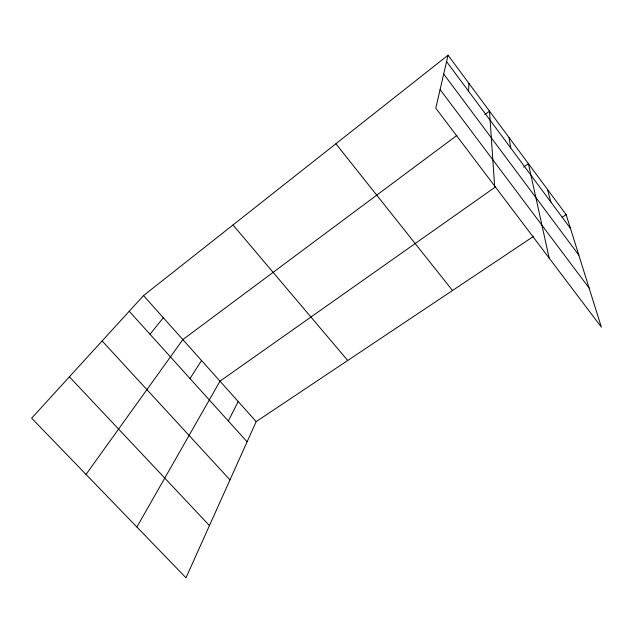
<?xml version="1.0" encoding="UTF-8"?>
<svg xmlns="http://www.w3.org/2000/svg" width="633" height="633" viewBox="0 0 633 633"><rect width="100%" height="100%" fill="white"/><g stroke="black" fill="none" stroke-linecap="round" stroke-linejoin="round"><path stroke-width="0.95" d="M468.539 91.176L468.95 83.406M448.061 55.206L435.781 108.164L601.35 327.126L566.139 214.619L448.061 55.206L143.517 295.595L31.65 418.184L185.991 577.794L256.175 421.625L533.318 236.536M228.339 421.008L238.206 401.528M136.886 527.012L220.007 381.161L495.694 186.767M190.011 378.566L201.555 360.525M86.017 474.41L182.858 339.604L456.971 135.375M149.989 334.24L163.322 317.758M484.846 114.605L489.491 111.139L494.618 185.975M523.633 167.072L528.42 163.694L549.167 258.114M562.136 217.293L566.139 214.619M69.393 376.825L209.46 525.572M102.127 340.958L229.985 479.893M129.235 311.246L247.107 441.802M143.517 295.595L256.175 421.625M232.991 224.968L347.715 360.486M335.886 143.746L452.5 290.507M440.093 89.538L589.125 288.055M443.693 74.021L578.807 255.099M446.574 61.599L570.468 228.442M547.426 189.354L550.876 202.054M509.114 137.622L510.704 147.964"/></g></svg>
